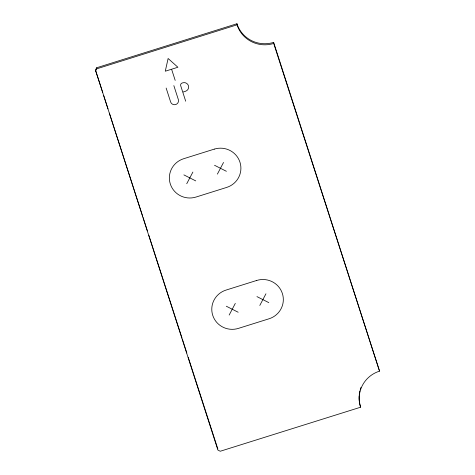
<?xml version="1.0" encoding="UTF-8"?>
<svg xmlns="http://www.w3.org/2000/svg" width="475" height="475" viewBox="0 0 475 475"><rect width="100%" height="100%" fill="white"/><g stroke="black" fill="none" stroke-linecap="round" stroke-linejoin="round"><path stroke-width="0.71" d="M95.457 70.068L96.674 67.759L236.954 23.75A29.224 28.72 -3.1 0 0 273.647 42.376L379.543 371.141A29.224 28.72 -3.1 0 0 360.525 407.241L220.246 451.25L217.9 450.057L95.457 70.068L102.748 92.649M95.517 71.143L96.734 68.833L96.674 67.759M186.74 183.724L192.886 172.063M217.384 174.111L223.529 162.45M229.164 315.062L235.309 303.4M259.801 305.449L265.947 293.788M96.734 68.833L237.013 24.831A29.224 28.72 -3.1 0 0 273.701 43.451L379.543 371.141M171.143 69.368L165.276 71.208L168.12 58.49L177.899 67.248L171.588 69.231L175.192 80.382M183.208 91.984L185.505 91.265A4.507 4.429 -3.1 0 0 188.438 85.696A4.507 4.429 -3.1 0 0 182.78 82.822L182.127 83.03A2.191 2.155 -3.1 0 0 180.702 85.737L185.695 101.199M214.528 165.27L226.385 171.291M183.884 174.883L195.742 180.898M256.951 296.608L268.803 302.628M226.308 306.221L238.165 312.241M173.844 85.625L178.339 99.542A4.043 3.972 -3.1 0 1 175.708 104.536A4.043 3.972 -3.1 0 1 170.632 101.959L166.137 88.047M103.663 95.469L107.991 108.876M109.357 113.109L142.631 216.131M143.088 217.538L147.416 230.945M148.788 235.178L182.062 338.2M182.513 339.613L186.847 353.014M188.213 357.253L217.841 448.982M360.525 407.241L360.466 406.167A29.224 28.72 -3.1 0 1 359.153 395.717M273.647 42.376L273.701 43.451M236.954 23.75L237.013 24.831M359.272 394.345A29.224 28.72 -3.1 0 1 359.884 390.872M360.252 389.494A29.224 28.72 -3.1 0 1 360.935 387.457M214.267 149.126L183.629 158.739A20.455 20.104 -3.1 0 0 170.317 184.009A20.455 20.104 -3.1 0 0 196.003 197.048L226.64 187.435A20.455 20.104 -3.1 0 0 239.952 162.165A20.455 20.104 -3.1 0 0 214.267 149.126M256.69 280.464L226.047 290.077A20.455 20.104 -3.1 0 0 212.735 315.347A20.455 20.104 -3.1 0 0 238.42 328.385L269.064 318.772A20.455 20.104 -3.1 0 0 282.376 293.502A20.455 20.104 -3.1 0 0 256.69 280.464"/></g></svg>
